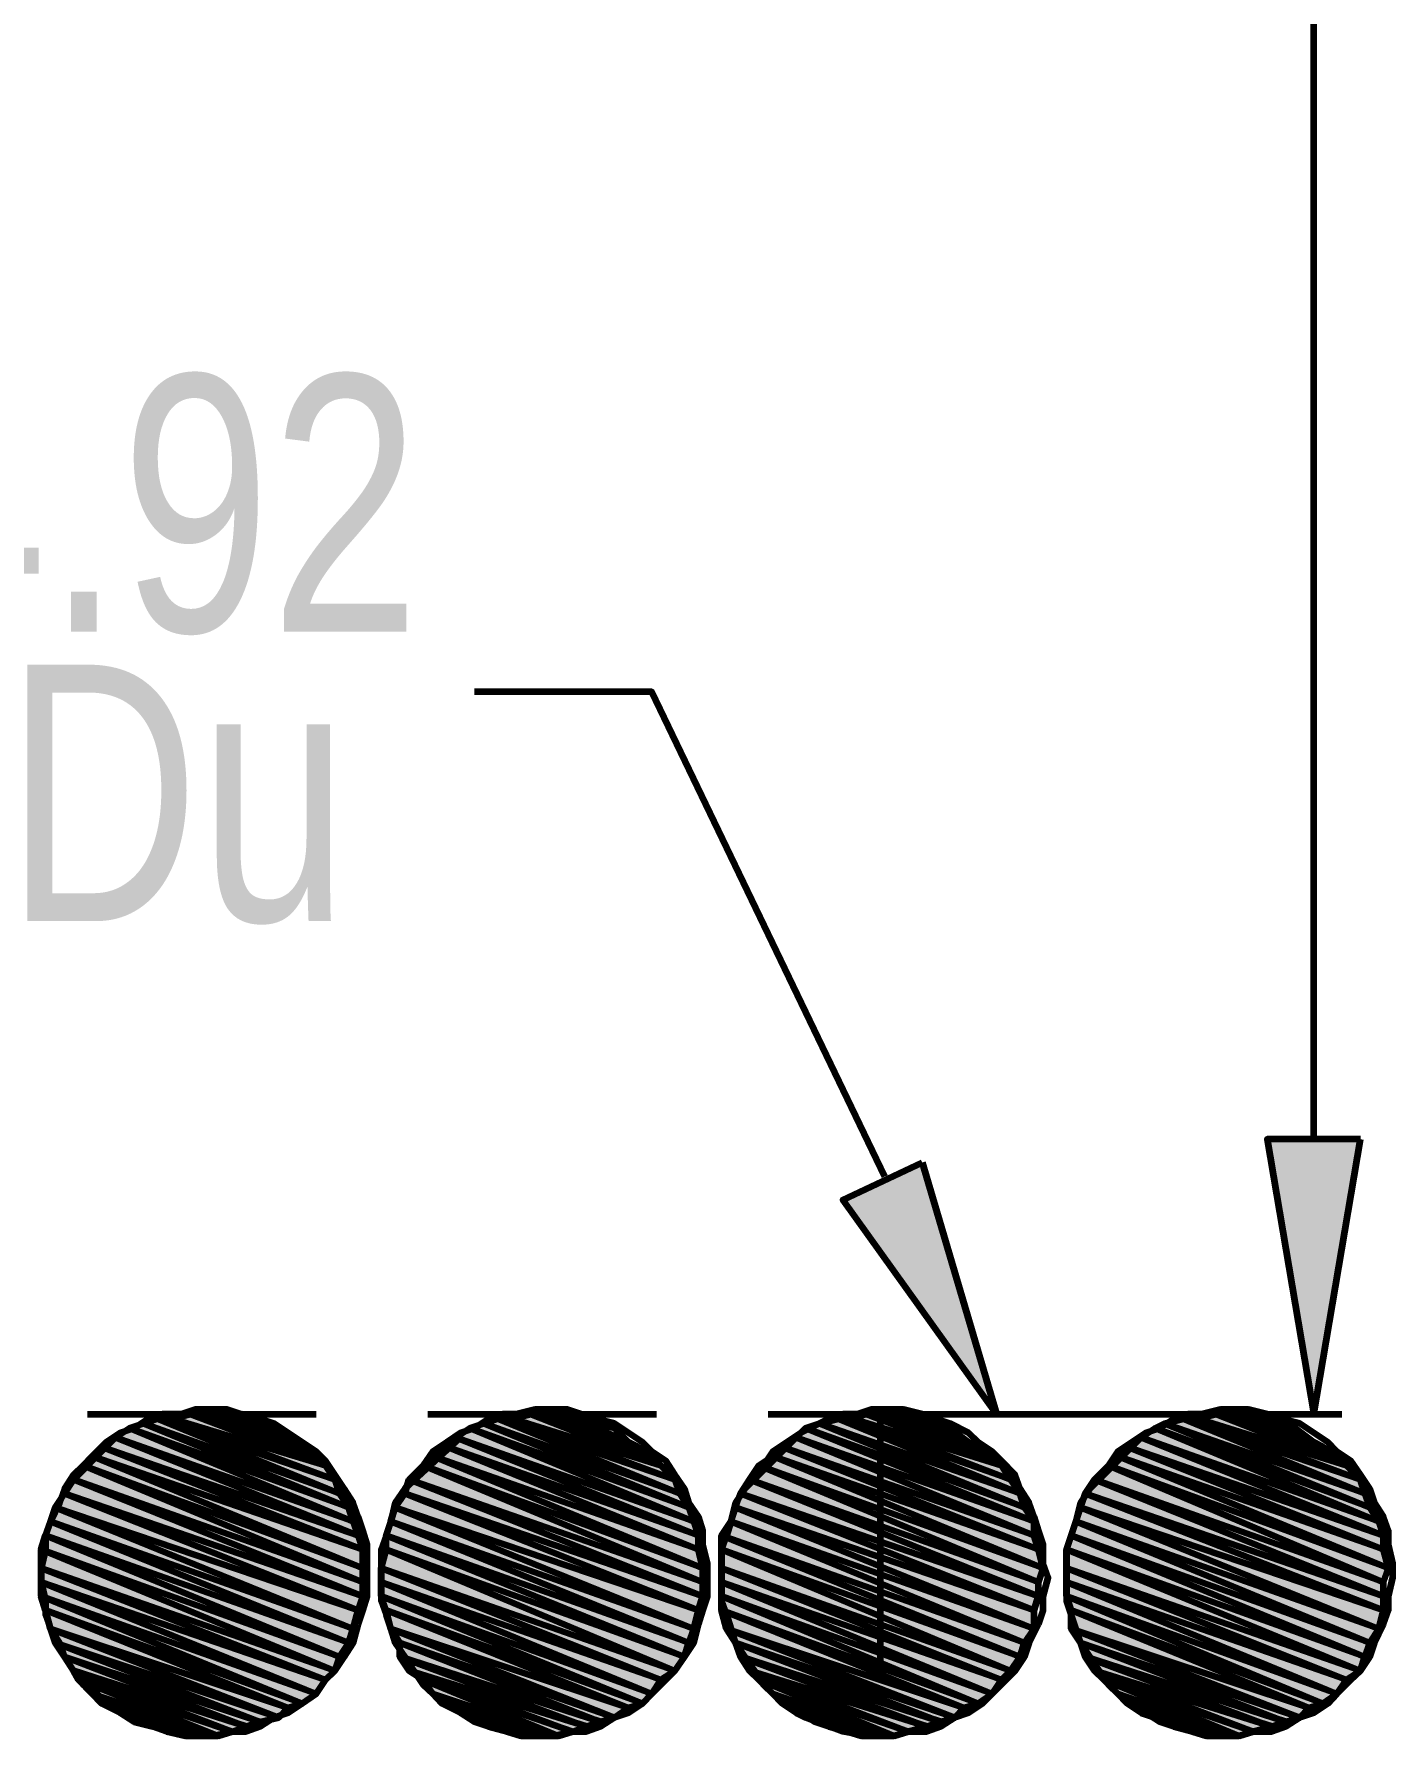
# Model space of a CAD drawing. Header units: inches. Extents: x 13 to 428, y 9 to 297.
# Drawn here: x 274.47 to 283.3, y 77.39 to 88.46 of the extents above; entities that cross this region are included whole.
import ezdxf

# ---------------------------------------------------------------- set-up
doc = ezdxf.new("R2010")
doc.units = ezdxf.units.IN
doc.header["$MEASUREMENT"] = 0
for name, color, linetype, lineweight in [('H', 7, 'CONTINUOUS', 100), ('P', 250, 'CONTINUOUS', 100), ('Text', 250, 'CONTINUOUS', 100)]:
    doc.layers.add(name, color=color, linetype=linetype, lineweight=lineweight)
doc.styles.get("Standard").update_dxf_attribs({"font": 'txt', "width": 0.75})

msp = doc.modelspace()

# ---------------------------------------------------------------- hatches: boundary and pattern name
at = {"layer": 'H', "linetype": 'Continuous'}
for points in [[(283.091, 81.273), (282.485, 81.273), (282.788, 79.485)], [(280.242, 81.121), (280.727, 79.485), (279.727, 80.879)], [(275.273, 79.455), (276.455, 78.97), (276.424, 79.061), (275.273, 79.455), (276.455, 78.97), (275.182, 79.424)], [(275.364, 79.455), (276.424, 79.061), (276.364, 79.152), (275.364, 79.455), (276.424, 79.061), (275.273, 79.455)], [(275.485, 79.485), (276.364, 79.152), (276.303, 79.212), (275.485, 79.485), (276.364, 79.152), (275.364, 79.455)], [(275.576, 79.485), (276.303, 79.212), (276.212, 79.273), (275.576, 79.485), (276.303, 79.212), (275.485, 79.485)], [(275.667, 79.485), (276.212, 79.273), (276.152, 79.303), (275.667, 79.485), (276.212, 79.273), (275.576, 79.485)], [(275.758, 79.455), (276.152, 79.303), (276, 79.394), (275.758, 79.455), (276.152, 79.303), (275.667, 79.485)], [(275.97, 79.424), (276, 79.394), (275.758, 79.455)], [(277.485, 79.455), (278.667, 78.97), (278.636, 79.061), (277.485, 79.455), (278.667, 78.97), (277.394, 79.424)], [(277.576, 79.455), (278.636, 79.061), (278.545, 79.152), (277.576, 79.455), (278.636, 79.061), (277.485, 79.455)], [(277.697, 79.485), (278.545, 79.152), (278.485, 79.212), (277.697, 79.485), (278.545, 79.152), (277.576, 79.455)], [(277.788, 79.485), (278.485, 79.212), (278.394, 79.273), (277.788, 79.485), (278.485, 79.212), (277.697, 79.485)], [(277.909, 79.485), (278.394, 79.273), (278.333, 79.303), (277.909, 79.485), (278.394, 79.273), (277.788, 79.485)], [(277.97, 79.455), (278.333, 79.303), (278.242, 79.394), (277.97, 79.455), (278.333, 79.303), (277.909, 79.485)], [(278.182, 79.424), (278.242, 79.394), (277.97, 79.455)], [(279.697, 79.455), (280.879, 78.97), (280.818, 79.061), (279.697, 79.455), (280.879, 78.97), (279.576, 79.424)], [(279.788, 79.455), (280.818, 79.061), (280.758, 79.152), (279.788, 79.455), (280.818, 79.061), (279.697, 79.455)], [(279.879, 79.485), (280.758, 79.152), (280.697, 79.212), (279.879, 79.485), (280.758, 79.152), (279.788, 79.455)], [(279.97, 79.485), (280.697, 79.212), (280.606, 79.273), (279.97, 79.485), (280.697, 79.212), (279.879, 79.485)], [(280.091, 79.485), (280.606, 79.273), (280.545, 79.303), (280.091, 79.485), (280.606, 79.273), (279.97, 79.485)], [(280.182, 79.455), (280.545, 79.303), (280.424, 79.394), (280.182, 79.455), (280.545, 79.303), (280.091, 79.485)], [(280.364, 79.424), (280.424, 79.394), (280.182, 79.455)], [(281.939, 79.455), (283.121, 78.97), (283.091, 79.061), (281.939, 79.455), (283.121, 78.97), (281.818, 79.424)], [(282.03, 79.455), (283.091, 79.061), (283, 79.152), (282.03, 79.455), (283.091, 79.061), (281.939, 79.455)], [(282.152, 79.485), (283, 79.152), (282.939, 79.212), (282.152, 79.485), (283, 79.152), (282.03, 79.455)], [(282.212, 79.485), (282.939, 79.212), (282.848, 79.273), (282.212, 79.485), (282.939, 79.212), (282.152, 79.485)], [(282.333, 79.485), (282.848, 79.273), (282.788, 79.303), (282.333, 79.485), (282.848, 79.273), (282.212, 79.485)], [(282.424, 79.455), (282.788, 79.303), (282.667, 79.394), (282.424, 79.455), (282.788, 79.303), (282.333, 79.485)], [(282.606, 79.424), (282.667, 79.394), (282.424, 79.455)], [(275, 79.333), (276.576, 78.697), (276.545, 78.788), (275, 79.333), (276.576, 78.697), (274.909, 79.273)], [(275.091, 79.394), (276.545, 78.788), (276.515, 78.879), (275.091, 79.394), (276.545, 78.788), (275, 79.333)], [(275.182, 79.424), (276.515, 78.879), (276.455, 78.97), (275.182, 79.424), (276.515, 78.879), (275.091, 79.394)], [(277.212, 79.333), (278.788, 78.697), (278.758, 78.788), (277.212, 79.333), (278.788, 78.697), (277.152, 79.273)], [(277.303, 79.394), (278.758, 78.788), (278.727, 78.879), (277.303, 79.394), (278.758, 78.788), (277.212, 79.333)], [(277.394, 79.424), (278.727, 78.879), (278.667, 78.97), (277.394, 79.424), (278.727, 78.879), (277.303, 79.394)], [(279.424, 79.333), (280.97, 78.697), (280.97, 78.788), (279.424, 79.333), (280.97, 78.697), (279.333, 79.273)], [(279.485, 79.394), (280.97, 78.788), (280.909, 78.879), (279.485, 79.394), (280.97, 78.788), (279.424, 79.333)], [(279.576, 79.424), (280.909, 78.879), (280.879, 78.97), (279.576, 79.424), (280.909, 78.879), (279.485, 79.394)], [(281.667, 79.333), (283.242, 78.697), (283.212, 78.788), (281.667, 79.333), (283.242, 78.697), (281.576, 79.273)], [(281.758, 79.394), (283.212, 78.788), (283.152, 78.879), (281.758, 79.394), (283.212, 78.788), (281.667, 79.333)], [(281.818, 79.424), (283.152, 78.879), (283.121, 78.97), (281.818, 79.424), (283.152, 78.879), (281.758, 79.394)], [(274.848, 79.212), (276.606, 78.485), (276.606, 78.606), (274.848, 79.212), (276.606, 78.485), (274.788, 79.152)], [(274.909, 79.273), (276.606, 78.606), (276.576, 78.697), (274.909, 79.273), (276.606, 78.606), (274.848, 79.212)], [(277.061, 79.212), (278.818, 78.485), (278.788, 78.606), (277.061, 79.212), (278.818, 78.485), (277, 79.152)], [(277.152, 79.273), (278.788, 78.606), (278.788, 78.697), (277.152, 79.273), (278.788, 78.606), (277.061, 79.212)], [(279.273, 79.212), (281.03, 78.485), (281, 78.606), (279.273, 79.212), (281.03, 78.485), (279.182, 79.152)], [(279.333, 79.273), (281, 78.606), (280.97, 78.697), (279.333, 79.273), (281, 78.606), (279.273, 79.212)], [(281.515, 79.212), (283.273, 78.485), (283.242, 78.606), (281.515, 79.212), (283.273, 78.485), (281.455, 79.152)], [(281.576, 79.273), (283.242, 78.606), (283.242, 78.697), (281.576, 79.273), (283.242, 78.606), (281.515, 79.212)], [(274.788, 79.152), (276.606, 78.394), (276.606, 78.485), (274.788, 79.152), (276.606, 78.394), (274.727, 79.061)], [(277, 79.152), (278.818, 78.394), (278.818, 78.485), (277, 79.152), (278.818, 78.394), (276.909, 79.061)], [(279.182, 79.152), (281, 78.394), (281.03, 78.485), (279.182, 79.152), (281, 78.394), (279.121, 79.061)], [(281.455, 79.152), (283.242, 78.394), (283.273, 78.485), (281.455, 79.152), (283.242, 78.394), (281.364, 79.061)], [(274.727, 79.061), (276.606, 78.303), (276.606, 78.394), (274.727, 79.061), (276.606, 78.303), (274.667, 78.97)], [(276.909, 79.061), (278.818, 78.303), (278.818, 78.394), (276.909, 79.061), (278.818, 78.303), (276.879, 78.97)], [(279.121, 79.061), (281, 78.303), (281, 78.394), (279.121, 79.061), (281, 78.303), (279.061, 78.97)], [(281.364, 79.061), (283.242, 78.303), (283.242, 78.394), (281.364, 79.061), (283.242, 78.303), (281.303, 78.97)], [(274.667, 78.97), (276.576, 78.212), (276.606, 78.303), (274.667, 78.97), (276.576, 78.212), (274.606, 78.879)], [(276.879, 78.97), (278.788, 78.212), (278.818, 78.303), (276.879, 78.97), (278.788, 78.212), (276.818, 78.879)], [(279.061, 78.97), (280.97, 78.212), (281, 78.303), (279.061, 78.97), (280.97, 78.212), (279.03, 78.879)], [(281.303, 78.97), (283.242, 78.212), (283.242, 78.303), (281.303, 78.97), (283.242, 78.212), (281.273, 78.879)], [(274.576, 78.788), (276.515, 78), (276.545, 78.091), (274.576, 78.788), (276.515, 78), (274.545, 78.697)], [(274.606, 78.879), (276.545, 78.091), (276.576, 78.212), (274.606, 78.879), (276.545, 78.091), (274.576, 78.788)], [(276.788, 78.788), (278.727, 78), (278.758, 78.091), (276.788, 78.788), (278.727, 78), (276.758, 78.697)], [(276.818, 78.879), (278.758, 78.091), (278.788, 78.212), (276.818, 78.879), (278.758, 78.091), (276.788, 78.788)], [(279, 78.788), (280.909, 78), (280.97, 78.091), (279, 78.788), (280.909, 78), (278.939, 78.697)], [(279.03, 78.879), (280.97, 78.091), (280.97, 78.212), (279.03, 78.879), (280.97, 78.091), (279, 78.788)], [(281.242, 78.788), (283.152, 78), (283.212, 78.091), (281.242, 78.788), (283.152, 78), (281.212, 78.697)], [(281.273, 78.879), (283.212, 78.091), (283.242, 78.212), (281.273, 78.879), (283.212, 78.091), (281.242, 78.788)], [(274.545, 78.697), (276.455, 77.909), (276.515, 78), (274.545, 78.697), (276.455, 77.909), (274.515, 78.606)], [(276.758, 78.697), (278.697, 77.909), (278.727, 78), (276.758, 78.697), (278.697, 77.909), (276.758, 78.606)], [(278.939, 78.697), (280.879, 77.909), (280.909, 78), (278.939, 78.697), (280.879, 77.909), (278.939, 78.606)], [(281.212, 78.697), (283.121, 77.909), (283.152, 78), (281.212, 78.697), (283.121, 77.909), (281.182, 78.606)], [(274.515, 78.606), (276.424, 77.818), (276.455, 77.909), (274.515, 78.606), (276.424, 77.818), (274.515, 78.485)], [(276.758, 78.606), (278.636, 77.818), (278.697, 77.909), (276.758, 78.606), (278.636, 77.818), (276.727, 78.485)], [(278.939, 78.606), (280.818, 77.818), (280.879, 77.909), (278.939, 78.606), (280.818, 77.818), (278.939, 78.485)], [(281.182, 78.606), (283.091, 77.818), (283.121, 77.909), (281.182, 78.606), (283.091, 77.818), (281.182, 78.485)], [(274.515, 78.485), (276.364, 77.758), (276.424, 77.818), (274.515, 78.485), (276.364, 77.758), (274.515, 78.394)], [(276.727, 78.485), (278.545, 77.758), (278.636, 77.818), (276.727, 78.485), (278.545, 77.758), (276.727, 78.394)], [(278.939, 78.485), (280.758, 77.758), (280.818, 77.818), (278.939, 78.485), (280.758, 77.758), (278.939, 78.394)], [(281.182, 78.485), (283, 77.758), (283.091, 77.818), (281.182, 78.485), (283, 77.758), (281.182, 78.394)], [(274.515, 78.394), (276.303, 77.667), (276.364, 77.758), (274.515, 78.394), (276.303, 77.667), (274.515, 78.303)], [(276.727, 78.394), (278.485, 77.667), (278.545, 77.758), (276.727, 78.394), (278.485, 77.667), (276.727, 78.303)], [(278.939, 78.394), (280.697, 77.667), (280.758, 77.758), (278.939, 78.394), (280.697, 77.667), (278.939, 78.303)], [(281.182, 78.394), (282.939, 77.667), (283, 77.758), (281.182, 78.394), (282.939, 77.667), (281.182, 78.303)], [(274.515, 78.303), (276.212, 77.606), (276.303, 77.667), (274.515, 78.303), (276.212, 77.606), (274.545, 78.212)], [(276.727, 78.303), (278.424, 77.606), (278.485, 77.667), (276.727, 78.303), (278.424, 77.606), (276.758, 78.212)], [(278.939, 78.303), (280.606, 77.606), (280.697, 77.667), (278.939, 78.303), (280.606, 77.606), (278.939, 78.212)], [(281.182, 78.303), (282.848, 77.606), (282.939, 77.667), (281.182, 78.303), (282.848, 77.606), (281.212, 78.212)], [(274.545, 78.212), (276.121, 77.576), (276.212, 77.606), (274.545, 78.212), (276.121, 77.576), (274.576, 78.091)], [(276.758, 78.212), (278.333, 77.576), (278.424, 77.606), (276.758, 78.212), (278.333, 77.576), (276.788, 78.091)], [(278.939, 78.212), (280.515, 77.576), (280.606, 77.606), (278.939, 78.212), (280.515, 77.576), (278.97, 78.091)], [(281.212, 78.212), (282.758, 77.576), (282.848, 77.606), (281.212, 78.212), (282.758, 77.576), (281.212, 78.091)], [(274.576, 78.091), (276.061, 77.515), (276.121, 77.576), (274.576, 78.091), (276.061, 77.515), (274.606, 78)], [(274.606, 78), (275.939, 77.485), (276.061, 77.515), (274.606, 78), (275.939, 77.485), (274.667, 77.909)], [(276.788, 78.091), (278.242, 77.515), (278.333, 77.576), (276.788, 78.091), (278.242, 77.515), (276.848, 78)], [(276.848, 78), (278.152, 77.485), (278.242, 77.515), (276.848, 78), (278.152, 77.485), (276.848, 77.909)], [(278.97, 78.091), (280.455, 77.515), (280.515, 77.576), (278.97, 78.091), (280.455, 77.515), (279.03, 78)], [(279.03, 78), (280.364, 77.485), (280.455, 77.515), (279.03, 78), (280.364, 77.485), (279.061, 77.909)], [(281.212, 78.091), (282.697, 77.515), (282.758, 77.576), (281.212, 78.091), (282.697, 77.515), (281.273, 78)], [(281.273, 78), (282.606, 77.485), (282.697, 77.515), (281.273, 78), (282.606, 77.485), (281.303, 77.909)], [(274.667, 77.909), (275.848, 77.455), (275.939, 77.485), (274.667, 77.909), (275.848, 77.455), (274.727, 77.818)], [(276.848, 77.909), (278.061, 77.455), (278.152, 77.485), (276.848, 77.909), (278.061, 77.455), (276.909, 77.818)], [(279.061, 77.909), (280.273, 77.455), (280.364, 77.485), (279.061, 77.909), (280.273, 77.455), (279.121, 77.818)], [(281.303, 77.909), (282.515, 77.455), (282.606, 77.485), (281.303, 77.909), (282.515, 77.455), (281.364, 77.818)], [(274.727, 77.818), (275.758, 77.424), (275.848, 77.455), (274.727, 77.818), (275.758, 77.424), (274.758, 77.758)], [(276.909, 77.818), (277.97, 77.424), (278.061, 77.455), (276.909, 77.818), (277.97, 77.424), (277, 77.758)], [(279.121, 77.818), (280.152, 77.424), (280.273, 77.455), (279.121, 77.818), (280.152, 77.424), (279.182, 77.758)], [(281.364, 77.818), (282.394, 77.424), (282.515, 77.455), (281.364, 77.818), (282.394, 77.424), (281.424, 77.758)], [(274.758, 77.758), (275.667, 77.394), (275.758, 77.424), (274.758, 77.758), (275.667, 77.394), (274.848, 77.667)], [(274.848, 77.667), (275.545, 77.394), (275.667, 77.394), (274.848, 77.667), (275.545, 77.394), (274.909, 77.606)], [(277, 77.758), (277.879, 77.394), (277.97, 77.424), (277, 77.758), (277.879, 77.394), (277.061, 77.667)], [(277.061, 77.667), (277.758, 77.394), (277.879, 77.394), (277.061, 77.667), (277.758, 77.394), (277.121, 77.606)], [(279.182, 77.758), (280.061, 77.394), (280.152, 77.424), (279.182, 77.758), (280.061, 77.394), (279.273, 77.667)], [(279.273, 77.667), (279.97, 77.394), (280.061, 77.394), (279.273, 77.667), (279.97, 77.394), (279.333, 77.606)], [(281.424, 77.758), (282.303, 77.394), (282.394, 77.424), (281.424, 77.758), (282.303, 77.394), (281.515, 77.667)], [(281.515, 77.667), (282.212, 77.394), (282.303, 77.394), (281.515, 77.667), (282.212, 77.394), (281.576, 77.606)], [(274.909, 77.606), (275.455, 77.394), (275.545, 77.394), (274.909, 77.606), (275.455, 77.394), (275.03, 77.545)], [(277.121, 77.606), (277.667, 77.394), (277.758, 77.394), (277.121, 77.606), (277.667, 77.394), (277.242, 77.545)], [(279.333, 77.606), (279.879, 77.394), (279.97, 77.394), (279.333, 77.606), (279.879, 77.394), (279.424, 77.545)], [(281.576, 77.606), (282.121, 77.394), (282.212, 77.394), (281.576, 77.606), (282.121, 77.394), (281.667, 77.545)], [(275.091, 77.515), (275.333, 77.424), (275.03, 77.545), (275.091, 77.515), (275.333, 77.424), (275.273, 77.455)], [(275.03, 77.545), (275.455, 77.394), (275.333, 77.424)], [(277.303, 77.515), (277.545, 77.424), (277.242, 77.545), (277.303, 77.515), (277.545, 77.424), (277.455, 77.455)], [(277.242, 77.545), (277.667, 77.394), (277.545, 77.424)], [(279.485, 77.515), (279.727, 77.424), (279.424, 77.545), (279.485, 77.515), (279.727, 77.424), (279.667, 77.455)], [(279.424, 77.545), (279.879, 77.394), (279.727, 77.424)], [(281.758, 77.515), (282, 77.424), (281.667, 77.545), (281.758, 77.515), (282, 77.424), (281.909, 77.455)], [(281.667, 77.545), (282.121, 77.394), (282, 77.424)]]:
    msp.add_hatch(color=0, dxfattribs=at).paths.add_polyline_path(points)

# ---------------------------------------------------------------- linework, layer by layer
at = {"layer": 'P', "color": 0, "linetype": 'Continuous'}
for points in [[(282.788, 81.273), (282.788, 100.97)], [(280, 81.03), (278.485, 84.182), (277.333, 84.182)], [(283.091, 81.273), (282.485, 81.273), (282.788, 79.485), (283.091, 81.273)], [(280.242, 81.121), (280.727, 79.485), (279.727, 80.879), (280.242, 81.121)], [(276.576, 78.121), (276.606, 78.212), (276.636, 78.303), (276.636, 78.424), (276.636, 78.515), (276.636, 78.636), (276.606, 78.727), (276.576, 78.818), (276.545, 78.909), (276.485, 79), (276.424, 79.091), (276.364, 79.182), (276.303, 79.242), (276.212, 79.303), (276.121, 79.364), (276.03, 79.424), (275.939, 79.455), (275.818, 79.485), (275.727, 79.515), (275.606, 79.515), (275.515, 79.515), (275.424, 79.485), (275.303, 79.485), (275.212, 79.455), (275.121, 79.394), (275.03, 79.364), (274.939, 79.303), (274.879, 79.242), (274.788, 79.152), (274.727, 79.091), (274.667, 79), (274.636, 78.909), (274.576, 78.788), (274.545, 78.697), (274.545, 78.606), (274.515, 78.485), (274.515, 78.394), (274.545, 78.273), (274.545, 78.182), (274.576, 78.091), (274.636, 78), (274.667, 77.909), (274.727, 77.818), (274.788, 77.727), (274.879, 77.667), (274.939, 77.606), (275.03, 77.545), (275.121, 77.485), (275.242, 77.455), (275.333, 77.424), (275.455, 77.394), (275.545, 77.394), (275.636, 77.394), (275.758, 77.424), (275.848, 77.424), (275.939, 77.455), (276.03, 77.515), (276.121, 77.545), (276.212, 77.606), (276.303, 77.667), (276.364, 77.758), (276.424, 77.818), (276.485, 77.909), (276.545, 78), (276.576, 78.121)], [(274.818, 79.485), (276.303, 79.485)], [(275.273, 79.455), (276.455, 78.97), (275.182, 79.424), (275.273, 79.455)], [(275.364, 79.455), (276.424, 79.061), (275.273, 79.455), (275.364, 79.455)], [(276.424, 79.061), (275.273, 79.455), (276.455, 78.97), (276.424, 79.061)], [(275.485, 79.485), (276.364, 79.152), (275.364, 79.455), (275.485, 79.485)], [(276.364, 79.152), (275.364, 79.455), (276.424, 79.061), (276.364, 79.152)], [(275.576, 79.485), (276.303, 79.212), (275.485, 79.485), (275.576, 79.485)], [(276.303, 79.212), (275.485, 79.485), (276.364, 79.152), (276.303, 79.212)], [(275.667, 79.485), (276.212, 79.273), (275.576, 79.485), (275.667, 79.485)], [(276.212, 79.273), (275.576, 79.485), (276.303, 79.212), (276.212, 79.273)], [(275.758, 79.455), (276.152, 79.303), (275.667, 79.485), (275.758, 79.455)], [(276.152, 79.303), (275.667, 79.485), (276.212, 79.273), (276.152, 79.303)], [(275.97, 79.424), (276, 79.394), (275.758, 79.455), (275.97, 79.424)], [(276, 79.394), (275.758, 79.455), (276.152, 79.303), (276, 79.394)], [(278.788, 78.121), (278.818, 78.212), (278.848, 78.303), (278.848, 78.424), (278.848, 78.515), (278.818, 78.636), (278.818, 78.727), (278.788, 78.818), (278.727, 78.909), (278.697, 79), (278.636, 79.091), (278.576, 79.182), (278.485, 79.242), (278.424, 79.303), (278.333, 79.364), (278.242, 79.424), (278.121, 79.455), (278.03, 79.485), (277.939, 79.515), (277.818, 79.515), (277.727, 79.515), (277.606, 79.485), (277.515, 79.485), (277.424, 79.455), (277.333, 79.394), (277.242, 79.364), (277.152, 79.303), (277.061, 79.242), (277, 79.152), (276.939, 79.091), (276.879, 79), (276.818, 78.909), (276.788, 78.788), (276.758, 78.697), (276.727, 78.606), (276.727, 78.485), (276.727, 78.394), (276.727, 78.273), (276.758, 78.182), (276.788, 78.091), (276.818, 78), (276.879, 77.909), (276.939, 77.818), (277, 77.727), (277.061, 77.667), (277.152, 77.606), (277.242, 77.545), (277.333, 77.485), (277.424, 77.455), (277.545, 77.424), (277.636, 77.394), (277.758, 77.394), (277.848, 77.394), (277.97, 77.424), (278.061, 77.424), (278.152, 77.455), (278.242, 77.515), (278.333, 77.545), (278.424, 77.606), (278.485, 77.667), (278.576, 77.758), (278.636, 77.818), (278.697, 77.909), (278.758, 78), (278.788, 78.121)], [(277.03, 79.485), (278.515, 79.485)], [(277.485, 79.455), (278.667, 78.97), (277.394, 79.424), (277.485, 79.455)], [(277.576, 79.455), (278.636, 79.061), (277.485, 79.455), (277.576, 79.455)], [(278.636, 79.061), (277.485, 79.455), (278.667, 78.97), (278.636, 79.061)], [(277.697, 79.485), (278.545, 79.152), (277.576, 79.455), (277.697, 79.485)], [(278.545, 79.152), (277.576, 79.455), (278.636, 79.061), (278.545, 79.152)], [(277.788, 79.485), (278.485, 79.212), (277.697, 79.485), (277.788, 79.485)], [(278.485, 79.212), (277.697, 79.485), (278.545, 79.152), (278.485, 79.212)], [(277.909, 79.485), (278.394, 79.273), (277.788, 79.485), (277.909, 79.485)], [(278.394, 79.273), (277.788, 79.485), (278.485, 79.212), (278.394, 79.273)], [(277.97, 79.455), (278.333, 79.303), (277.909, 79.485), (277.97, 79.455)], [(278.333, 79.303), (277.909, 79.485), (278.394, 79.273), (278.333, 79.303)], [(278.182, 79.424), (278.242, 79.394), (277.97, 79.455), (278.182, 79.424)], [(278.242, 79.394), (277.97, 79.455), (278.333, 79.303), (278.242, 79.394)], [(281, 78.121), (281.03, 78.212), (281.03, 78.303), (281.061, 78.424), (281.03, 78.515), (281.03, 78.636), (281, 78.727), (280.97, 78.818), (280.939, 78.909), (280.879, 79), (280.848, 79.091), (280.758, 79.182), (280.697, 79.242), (280.606, 79.303), (280.545, 79.364), (280.424, 79.424), (280.333, 79.455), (280.242, 79.485), (280.121, 79.515), (280.03, 79.515), (279.909, 79.515), (279.818, 79.485), (279.727, 79.485), (279.636, 79.455), (279.515, 79.394), (279.455, 79.364), (279.364, 79.303), (279.273, 79.242), (279.212, 79.152), (279.152, 79.091), (279.091, 79), (279.03, 78.909), (279, 78.788), (278.97, 78.697), (278.939, 78.606), (278.939, 78.485), (278.939, 78.394), (278.939, 78.273), (278.97, 78.182), (279, 78.091), (279.03, 78), (279.091, 77.909), (279.152, 77.818), (279.212, 77.727), (279.273, 77.667), (279.364, 77.606), (279.455, 77.545), (279.545, 77.485), (279.636, 77.455), (279.758, 77.424), (279.848, 77.394), (279.939, 77.394), (280.061, 77.394), (280.152, 77.424), (280.273, 77.424), (280.364, 77.455), (280.455, 77.515), (280.545, 77.545), (280.636, 77.606), (280.697, 77.667), (280.788, 77.758), (280.848, 77.818), (280.909, 77.909), (280.939, 78), (281, 78.121)], [(279.242, 79.485), (280.727, 79.485)], [(279.697, 79.455), (280.879, 78.97), (279.576, 79.424), (279.697, 79.455)], [(279.788, 79.455), (280.818, 79.061), (279.697, 79.455), (279.788, 79.455)], [(280.818, 79.061), (279.697, 79.455), (280.879, 78.97), (280.818, 79.061)], [(279.879, 79.485), (280.758, 79.152), (279.788, 79.455), (279.879, 79.485)], [(280.758, 79.152), (279.788, 79.455), (280.818, 79.061), (280.758, 79.152)], [(279.97, 79.485), (280.697, 79.212), (279.879, 79.485), (279.97, 79.485)], [(280.697, 79.212), (279.879, 79.485), (280.758, 79.152), (280.697, 79.212)], [(279.97, 79.485), (282.788, 79.485)], [(279.97, 79.485), (279.97, 77.818)], [(280.091, 79.485), (280.606, 79.273), (279.97, 79.485), (280.091, 79.485)], [(280.606, 79.273), (279.97, 79.485), (280.697, 79.212), (280.606, 79.273)], [(280.182, 79.455), (280.545, 79.303), (280.091, 79.485), (280.182, 79.455)], [(280.545, 79.303), (280.091, 79.485), (280.606, 79.273), (280.545, 79.303)], [(280.364, 79.424), (280.424, 79.394), (280.182, 79.455), (280.364, 79.424)], [(280.424, 79.394), (280.182, 79.455), (280.545, 79.303), (280.424, 79.394)], [(283.242, 78.121), (283.273, 78.212), (283.273, 78.303), (283.303, 78.424), (283.303, 78.515), (283.273, 78.636), (283.273, 78.727), (283.242, 78.818), (283.182, 78.909), (283.152, 79), (283.091, 79.091), (283.03, 79.182), (282.939, 79.242), (282.879, 79.303), (282.788, 79.364), (282.697, 79.424), (282.576, 79.455), (282.485, 79.485), (282.364, 79.515), (282.273, 79.515), (282.182, 79.515), (282.061, 79.485), (281.97, 79.485), (281.879, 79.455), (281.788, 79.394), (281.697, 79.364), (281.606, 79.303), (281.515, 79.242), (281.455, 79.152), (281.394, 79.091), (281.333, 79), (281.273, 78.909), (281.242, 78.788), (281.212, 78.697), (281.182, 78.606), (281.182, 78.485), (281.182, 78.394), (281.182, 78.273), (281.212, 78.182), (281.242, 78.091), (281.273, 78), (281.333, 77.909), (281.394, 77.818), (281.455, 77.727), (281.515, 77.667), (281.606, 77.606), (281.697, 77.545), (281.788, 77.485), (281.879, 77.455), (282, 77.424), (282.091, 77.394), (282.212, 77.394), (282.303, 77.394), (282.394, 77.424), (282.515, 77.424), (282.606, 77.455), (282.697, 77.515), (282.788, 77.545), (282.879, 77.606), (282.939, 77.667), (283.03, 77.758), (283.091, 77.818), (283.152, 77.909), (283.182, 78), (283.242, 78.121)], [(281.485, 79.485), (282.97, 79.485)], [(281.939, 79.455), (283.121, 78.97), (281.818, 79.424), (281.939, 79.455)], [(282.03, 79.455), (283.091, 79.061), (281.939, 79.455), (282.03, 79.455)], [(283.091, 79.061), (281.939, 79.455), (283.121, 78.97), (283.091, 79.061)], [(282.152, 79.485), (283, 79.152), (282.03, 79.455), (282.152, 79.485)], [(283, 79.152), (282.03, 79.455), (283.091, 79.061), (283, 79.152)], [(282.212, 79.485), (282.939, 79.212), (282.152, 79.485), (282.212, 79.485)], [(282.939, 79.212), (282.152, 79.485), (283, 79.152), (282.939, 79.212)], [(282.333, 79.485), (282.848, 79.273), (282.212, 79.485), (282.333, 79.485)], [(282.848, 79.273), (282.212, 79.485), (282.939, 79.212), (282.848, 79.273)], [(282.424, 79.455), (282.788, 79.303), (282.333, 79.485), (282.424, 79.455)], [(282.788, 79.303), (282.333, 79.485), (282.848, 79.273), (282.788, 79.303)], [(282.606, 79.424), (282.667, 79.394), (282.424, 79.455), (282.606, 79.424)], [(282.667, 79.394), (282.424, 79.455), (282.788, 79.303), (282.667, 79.394)], [(274.667, 79), (275, 79.333)], [(275, 79.333), (276.576, 78.697), (274.909, 79.273), (275, 79.333)], [(275.091, 79.394), (276.545, 78.788), (275, 79.333), (275.091, 79.394)], [(276.545, 78.788), (275, 79.333), (276.576, 78.697), (276.545, 78.788)], [(275.182, 79.424), (276.515, 78.879), (275.091, 79.394), (275.182, 79.424)], [(276.515, 78.879), (275.091, 79.394), (276.545, 78.788), (276.515, 78.879)], [(276.455, 78.97), (275.182, 79.424), (276.515, 78.879), (276.455, 78.97)], [(276.879, 79), (277.242, 79.333)], [(277.212, 79.333), (278.788, 78.697), (277.152, 79.273), (277.212, 79.333)], [(277.303, 79.394), (278.758, 78.788), (277.212, 79.333), (277.303, 79.394)], [(278.758, 78.788), (277.212, 79.333), (278.788, 78.697), (278.758, 78.788)], [(277.394, 79.424), (278.727, 78.879), (277.303, 79.394), (277.394, 79.424)], [(278.727, 78.879), (277.303, 79.394), (278.758, 78.788), (278.727, 78.879)], [(278.667, 78.97), (277.394, 79.424), (278.727, 78.879), (278.667, 78.97)], [(279.091, 79), (279.424, 79.333)], [(279.424, 79.333), (280.97, 78.697), (279.333, 79.273), (279.424, 79.333)], [(279.485, 79.394), (280.97, 78.788), (279.424, 79.333), (279.485, 79.394)], [(280.97, 78.788), (279.424, 79.333), (280.97, 78.697), (280.97, 78.788)], [(279.576, 79.424), (280.909, 78.879), (279.485, 79.394), (279.576, 79.424)], [(280.909, 78.879), (279.485, 79.394), (280.97, 78.788), (280.909, 78.879)], [(280.879, 78.97), (279.576, 79.424), (280.909, 78.879), (280.879, 78.97)], [(281.333, 79), (281.667, 79.333)], [(281.667, 79.333), (283.242, 78.697), (281.576, 79.273), (281.667, 79.333)], [(281.758, 79.394), (283.212, 78.788), (281.667, 79.333), (281.758, 79.394)], [(283.212, 78.788), (281.667, 79.333), (283.242, 78.697), (283.212, 78.788)], [(281.818, 79.424), (283.152, 78.879), (281.758, 79.394), (281.818, 79.424)], [(283.152, 78.879), (281.758, 79.394), (283.212, 78.788), (283.152, 78.879)], [(283.121, 78.97), (281.818, 79.424), (283.152, 78.879), (283.121, 78.97)], [(274.848, 79.212), (276.606, 78.485), (274.788, 79.152), (274.848, 79.212)], [(274.909, 79.273), (276.606, 78.606), (274.848, 79.212), (274.909, 79.273)], [(276.606, 78.606), (274.848, 79.212), (276.606, 78.485), (276.606, 78.606)], [(276.576, 78.697), (274.909, 79.273), (276.606, 78.606), (276.576, 78.697)], [(277.061, 79.212), (278.818, 78.485), (277, 79.152), (277.061, 79.212)], [(277.152, 79.273), (278.788, 78.606), (277.061, 79.212), (277.152, 79.273)], [(278.788, 78.606), (277.061, 79.212), (278.818, 78.485), (278.788, 78.606)], [(278.788, 78.697), (277.152, 79.273), (278.788, 78.606), (278.788, 78.697)], [(279.273, 79.212), (281.03, 78.485), (279.182, 79.152), (279.273, 79.212)], [(279.333, 79.273), (281, 78.606), (279.273, 79.212), (279.333, 79.273)], [(281, 78.606), (279.273, 79.212), (281.03, 78.485), (281, 78.606)], [(280.97, 78.697), (279.333, 79.273), (281, 78.606), (280.97, 78.697)], [(281.515, 79.212), (283.273, 78.485), (281.455, 79.152), (281.515, 79.212)], [(281.576, 79.273), (283.242, 78.606), (281.515, 79.212), (281.576, 79.273)], [(283.242, 78.606), (281.515, 79.212), (283.273, 78.485), (283.242, 78.606)], [(283.242, 78.697), (281.576, 79.273), (283.242, 78.606), (283.242, 78.697)], [(274.788, 79.152), (276.606, 78.394), (274.727, 79.061), (274.788, 79.152)], [(276.606, 78.485), (274.788, 79.152), (276.606, 78.394), (276.606, 78.485)], [(277, 79.152), (278.818, 78.394), (276.909, 79.061), (277, 79.152)], [(278.818, 78.485), (277, 79.152), (278.818, 78.394), (278.818, 78.485)], [(279.182, 79.152), (281, 78.394), (279.121, 79.061), (279.182, 79.152)], [(281.03, 78.485), (279.182, 79.152), (281, 78.394), (281.03, 78.485)], [(281.455, 79.152), (283.242, 78.394), (281.364, 79.061), (281.455, 79.152)], [(283.273, 78.485), (281.455, 79.152), (283.242, 78.394), (283.273, 78.485)], [(274.727, 79.061), (276.606, 78.303), (274.667, 78.97), (274.727, 79.061)], [(276.606, 78.394), (274.727, 79.061), (276.606, 78.303), (276.606, 78.394)], [(276.909, 79.061), (278.818, 78.303), (276.879, 78.97), (276.909, 79.061)], [(278.818, 78.394), (276.909, 79.061), (278.818, 78.303), (278.818, 78.394)], [(279.121, 79.061), (281, 78.303), (279.061, 78.97), (279.121, 79.061)], [(281, 78.394), (279.121, 79.061), (281, 78.303), (281, 78.394)], [(281.364, 79.061), (283.242, 78.303), (281.303, 78.97), (281.364, 79.061)], [(283.242, 78.394), (281.364, 79.061), (283.242, 78.303), (283.242, 78.394)], [(274.667, 78.97), (276.576, 78.212), (274.606, 78.879), (274.667, 78.97)], [(276.606, 78.303), (274.667, 78.97), (276.576, 78.212), (276.606, 78.303)], [(276.879, 78.97), (278.788, 78.212), (276.818, 78.879), (276.879, 78.97)], [(278.818, 78.303), (276.879, 78.97), (278.788, 78.212), (278.818, 78.303)], [(279.061, 78.97), (280.97, 78.212), (279.03, 78.879), (279.061, 78.97)], [(281, 78.303), (279.061, 78.97), (280.97, 78.212), (281, 78.303)], [(281.303, 78.97), (283.242, 78.212), (281.273, 78.879), (281.303, 78.97)], [(283.242, 78.303), (281.303, 78.97), (283.242, 78.212), (283.242, 78.303)], [(274.576, 78.788), (276.515, 78), (274.545, 78.697), (274.576, 78.788)], [(274.606, 78.879), (276.545, 78.091), (274.576, 78.788), (274.606, 78.879)], [(276.545, 78.091), (274.576, 78.788), (276.515, 78), (276.545, 78.091)], [(276.576, 78.212), (274.606, 78.879), (276.545, 78.091), (276.576, 78.212)], [(276.788, 78.788), (278.727, 78), (276.758, 78.697), (276.788, 78.788)], [(276.818, 78.879), (278.758, 78.091), (276.788, 78.788), (276.818, 78.879)], [(278.758, 78.091), (276.788, 78.788), (278.727, 78), (278.758, 78.091)], [(278.788, 78.212), (276.818, 78.879), (278.758, 78.091), (278.788, 78.212)], [(279, 78.788), (280.909, 78), (278.939, 78.697), (279, 78.788)], [(279.03, 78.879), (280.97, 78.091), (279, 78.788), (279.03, 78.879)], [(280.97, 78.091), (279, 78.788), (280.909, 78), (280.97, 78.091)], [(280.97, 78.212), (279.03, 78.879), (280.97, 78.091), (280.97, 78.212)], [(281.242, 78.788), (283.152, 78), (281.212, 78.697), (281.242, 78.788)], [(281.273, 78.879), (283.212, 78.091), (281.242, 78.788), (281.273, 78.879)], [(283.212, 78.091), (281.242, 78.788), (283.152, 78), (283.212, 78.091)], [(283.242, 78.212), (281.273, 78.879), (283.212, 78.091), (283.242, 78.212)], [(274.545, 78.697), (276.455, 77.909), (274.515, 78.606), (274.545, 78.697)], [(276.515, 78), (274.545, 78.697), (276.455, 77.909), (276.515, 78)], [(278.727, 78), (276.758, 78.697), (278.697, 77.909), (278.727, 78)], [(276.758, 78.697), (278.697, 77.909), (276.758, 78.606), (276.758, 78.697)], [(280.909, 78), (278.939, 78.697), (280.879, 77.909), (280.909, 78)], [(278.939, 78.697), (280.879, 77.909), (278.939, 78.606), (278.939, 78.697)], [(281.212, 78.697), (283.121, 77.909), (281.182, 78.606), (281.212, 78.697)], [(283.152, 78), (281.212, 78.697), (283.121, 77.909), (283.152, 78)], [(276.455, 77.909), (274.515, 78.606), (276.424, 77.818), (276.455, 77.909)], [(274.515, 78.606), (276.424, 77.818), (274.515, 78.485), (274.515, 78.606)], [(276.758, 78.606), (278.636, 77.818), (276.727, 78.485), (276.758, 78.606)], [(278.697, 77.909), (276.758, 78.606), (278.636, 77.818), (278.697, 77.909)], [(280.879, 77.909), (278.939, 78.606), (280.818, 77.818), (280.879, 77.909)], [(278.939, 78.606), (280.818, 77.818), (278.939, 78.485), (278.939, 78.606)], [(283.121, 77.909), (281.182, 78.606), (283.091, 77.818), (283.121, 77.909)], [(281.182, 78.606), (283.091, 77.818), (281.182, 78.485), (281.182, 78.606)], [(276.424, 77.818), (274.515, 78.485), (276.364, 77.758), (276.424, 77.818)], [(274.515, 78.485), (276.364, 77.758), (274.515, 78.394), (274.515, 78.485)], [(278.636, 77.818), (276.727, 78.485), (278.545, 77.758), (278.636, 77.818)], [(276.727, 78.485), (278.545, 77.758), (276.727, 78.394), (276.727, 78.485)], [(280.818, 77.818), (278.939, 78.485), (280.758, 77.758), (280.818, 77.818)], [(278.939, 78.485), (280.758, 77.758), (278.939, 78.394), (278.939, 78.485)], [(283.091, 77.818), (281.182, 78.485), (283, 77.758), (283.091, 77.818)], [(281.182, 78.485), (283, 77.758), (281.182, 78.394), (281.182, 78.485)], [(276.364, 77.758), (274.515, 78.394), (276.303, 77.667), (276.364, 77.758)], [(274.515, 78.394), (276.303, 77.667), (274.515, 78.303), (274.515, 78.394)], [(278.545, 77.758), (276.727, 78.394), (278.485, 77.667), (278.545, 77.758)], [(276.727, 78.394), (278.485, 77.667), (276.727, 78.303), (276.727, 78.394)], [(280.758, 77.758), (278.939, 78.394), (280.697, 77.667), (280.758, 77.758)], [(278.939, 78.394), (280.697, 77.667), (278.939, 78.303), (278.939, 78.394)], [(283, 77.758), (281.182, 78.394), (282.939, 77.667), (283, 77.758)], [(281.182, 78.394), (282.939, 77.667), (281.182, 78.303), (281.182, 78.394)], [(276.303, 77.667), (274.515, 78.303), (276.212, 77.606), (276.303, 77.667)], [(274.515, 78.303), (276.212, 77.606), (274.545, 78.212), (274.515, 78.303)], [(278.485, 77.667), (276.727, 78.303), (278.424, 77.606), (278.485, 77.667)], [(276.727, 78.303), (278.424, 77.606), (276.758, 78.212), (276.727, 78.303)], [(280.697, 77.667), (278.939, 78.303), (280.606, 77.606), (280.697, 77.667)], [(278.939, 78.303), (280.606, 77.606), (278.939, 78.212), (278.939, 78.303)], [(282.939, 77.667), (281.182, 78.303), (282.848, 77.606), (282.939, 77.667)], [(281.182, 78.303), (282.848, 77.606), (281.212, 78.212), (281.182, 78.303)], [(276.212, 77.606), (274.545, 78.212), (276.121, 77.576), (276.212, 77.606)], [(274.545, 78.212), (276.121, 77.576), (274.576, 78.091), (274.545, 78.212)], [(278.424, 77.606), (276.758, 78.212), (278.333, 77.576), (278.424, 77.606)], [(276.758, 78.212), (278.333, 77.576), (276.788, 78.091), (276.758, 78.212)], [(280.606, 77.606), (278.939, 78.212), (280.515, 77.576), (280.606, 77.606)], [(278.939, 78.212), (280.515, 77.576), (278.97, 78.091), (278.939, 78.212)], [(282.848, 77.606), (281.212, 78.212), (282.758, 77.576), (282.848, 77.606)], [(281.212, 78.212), (282.758, 77.576), (281.212, 78.091), (281.212, 78.212)], [(276.121, 77.576), (274.576, 78.091), (276.061, 77.515), (276.121, 77.576)], [(274.576, 78.091), (276.061, 77.515), (274.606, 78), (274.576, 78.091)], [(276.061, 77.515), (274.606, 78), (275.939, 77.485), (276.061, 77.515)], [(274.606, 78), (275.939, 77.485), (274.667, 77.909), (274.606, 78)], [(278.333, 77.576), (276.788, 78.091), (278.242, 77.515), (278.333, 77.576)], [(276.788, 78.091), (278.242, 77.515), (276.848, 78), (276.788, 78.091)], [(278.242, 77.515), (276.848, 78), (278.152, 77.485), (278.242, 77.515)], [(276.848, 78), (278.152, 77.485), (276.848, 77.909), (276.848, 78)], [(280.515, 77.576), (278.97, 78.091), (280.455, 77.515), (280.515, 77.576)], [(278.97, 78.091), (280.455, 77.515), (279.03, 78), (278.97, 78.091)], [(280.455, 77.515), (279.03, 78), (280.364, 77.485), (280.455, 77.515)], [(279.03, 78), (280.364, 77.485), (279.061, 77.909), (279.03, 78)], [(282.758, 77.576), (281.212, 78.091), (282.697, 77.515), (282.758, 77.576)], [(281.212, 78.091), (282.697, 77.515), (281.273, 78), (281.212, 78.091)], [(282.697, 77.515), (281.273, 78), (282.606, 77.485), (282.697, 77.515)], [(281.273, 78), (282.606, 77.485), (281.303, 77.909), (281.273, 78)], [(275.939, 77.485), (274.667, 77.909), (275.848, 77.455), (275.939, 77.485)], [(274.667, 77.909), (275.848, 77.455), (274.727, 77.818), (274.667, 77.909)], [(278.152, 77.485), (276.848, 77.909), (278.061, 77.455), (278.152, 77.485)], [(276.848, 77.909), (278.061, 77.455), (276.909, 77.818), (276.848, 77.909)], [(280.364, 77.485), (279.061, 77.909), (280.273, 77.455), (280.364, 77.485)], [(279.061, 77.909), (280.273, 77.455), (279.121, 77.818), (279.061, 77.909)], [(282.606, 77.485), (281.303, 77.909), (282.515, 77.455), (282.606, 77.485)], [(281.303, 77.909), (282.515, 77.455), (281.364, 77.818), (281.303, 77.909)], [(275.848, 77.455), (274.727, 77.818), (275.758, 77.424), (275.848, 77.455)], [(274.727, 77.818), (275.758, 77.424), (274.758, 77.758), (274.727, 77.818)], [(278.061, 77.455), (276.909, 77.818), (277.97, 77.424), (278.061, 77.455)], [(276.909, 77.818), (277.97, 77.424), (277, 77.758), (276.909, 77.818)], [(280.273, 77.455), (279.121, 77.818), (280.152, 77.424), (280.273, 77.455)], [(279.121, 77.818), (280.152, 77.424), (279.182, 77.758), (279.121, 77.818)], [(282.515, 77.455), (281.364, 77.818), (282.394, 77.424), (282.515, 77.455)], [(281.364, 77.818), (282.394, 77.424), (281.424, 77.758), (281.364, 77.818)], [(275.758, 77.424), (274.758, 77.758), (275.667, 77.394), (275.758, 77.424)], [(274.758, 77.758), (275.667, 77.394), (274.848, 77.667), (274.758, 77.758)], [(275.667, 77.394), (274.848, 77.667), (275.545, 77.394), (275.667, 77.394)], [(274.848, 77.667), (275.545, 77.394), (274.909, 77.606), (274.848, 77.667)], [(277.97, 77.424), (277, 77.758), (277.879, 77.394), (277.97, 77.424)], [(277, 77.758), (277.879, 77.394), (277.061, 77.667), (277, 77.758)], [(277.879, 77.394), (277.061, 77.667), (277.758, 77.394), (277.879, 77.394)], [(277.061, 77.667), (277.758, 77.394), (277.121, 77.606), (277.061, 77.667)], [(280.152, 77.424), (279.182, 77.758), (280.061, 77.394), (280.152, 77.424)], [(279.182, 77.758), (280.061, 77.394), (279.273, 77.667), (279.182, 77.758)], [(280.061, 77.394), (279.273, 77.667), (279.97, 77.394), (280.061, 77.394)], [(279.273, 77.667), (279.97, 77.394), (279.333, 77.606), (279.273, 77.667)], [(282.394, 77.424), (281.424, 77.758), (282.303, 77.394), (282.394, 77.424)], [(281.424, 77.758), (282.303, 77.394), (281.515, 77.667), (281.424, 77.758)], [(282.303, 77.394), (281.515, 77.667), (282.212, 77.394), (282.303, 77.394)], [(281.515, 77.667), (282.212, 77.394), (281.576, 77.606), (281.515, 77.667)], [(275.545, 77.394), (274.909, 77.606), (275.455, 77.394), (275.545, 77.394)], [(274.909, 77.606), (275.455, 77.394), (275.03, 77.545), (274.909, 77.606)], [(277.758, 77.394), (277.121, 77.606), (277.667, 77.394), (277.758, 77.394)], [(277.121, 77.606), (277.667, 77.394), (277.242, 77.545), (277.121, 77.606)], [(279.97, 77.394), (279.333, 77.606), (279.879, 77.394), (279.97, 77.394)], [(279.333, 77.606), (279.879, 77.394), (279.424, 77.545), (279.333, 77.606)], [(282.212, 77.394), (281.576, 77.606), (282.121, 77.394), (282.212, 77.394)], [(281.576, 77.606), (282.121, 77.394), (281.667, 77.545), (281.576, 77.606)], [(275.03, 77.545), (275.091, 77.515), (275.333, 77.424), (275.03, 77.545)], [(275.03, 77.545), (275.455, 77.394), (275.333, 77.424), (275.03, 77.545)], [(275.091, 77.515), (275.333, 77.424), (275.273, 77.455), (275.091, 77.515)], [(277.242, 77.545), (277.303, 77.515), (277.545, 77.424), (277.242, 77.545)], [(277.242, 77.545), (277.667, 77.394), (277.545, 77.424), (277.242, 77.545)], [(277.303, 77.515), (277.545, 77.424), (277.455, 77.455), (277.303, 77.515)], [(279.424, 77.545), (279.485, 77.515), (279.727, 77.424), (279.424, 77.545)], [(279.424, 77.545), (279.879, 77.394), (279.727, 77.424), (279.424, 77.545)], [(279.485, 77.515), (279.727, 77.424), (279.667, 77.455), (279.485, 77.515)], [(281.667, 77.545), (281.758, 77.515), (282, 77.424), (281.667, 77.545)], [(281.667, 77.545), (282.121, 77.394), (282, 77.424), (281.667, 77.545)], [(281.758, 77.515), (282, 77.424), (281.909, 77.455), (281.758, 77.515)]]:
    msp.add_lwpolyline(points, dxfattribs=at)

# ---------------------------------------------------------------- texts
at = {"layer": 'Text', "color": 0, "linetype": 'Continuous', "char_height": 1.66667, "width": 15.81818, "attachment_point": 4}
for s, insert in [('{\\fHelvetica|b0|i0|c1|p15;TOP=14.92}', (268, 85.394)), ('{\\fHelvetica|b0|i0|c1|p15;14 Way Du}', (267.879, 83.273))]:
    msp.add_mtext(s, dxfattribs=dict(at, insert=insert))

doc.saveas('drawing.dxf')
